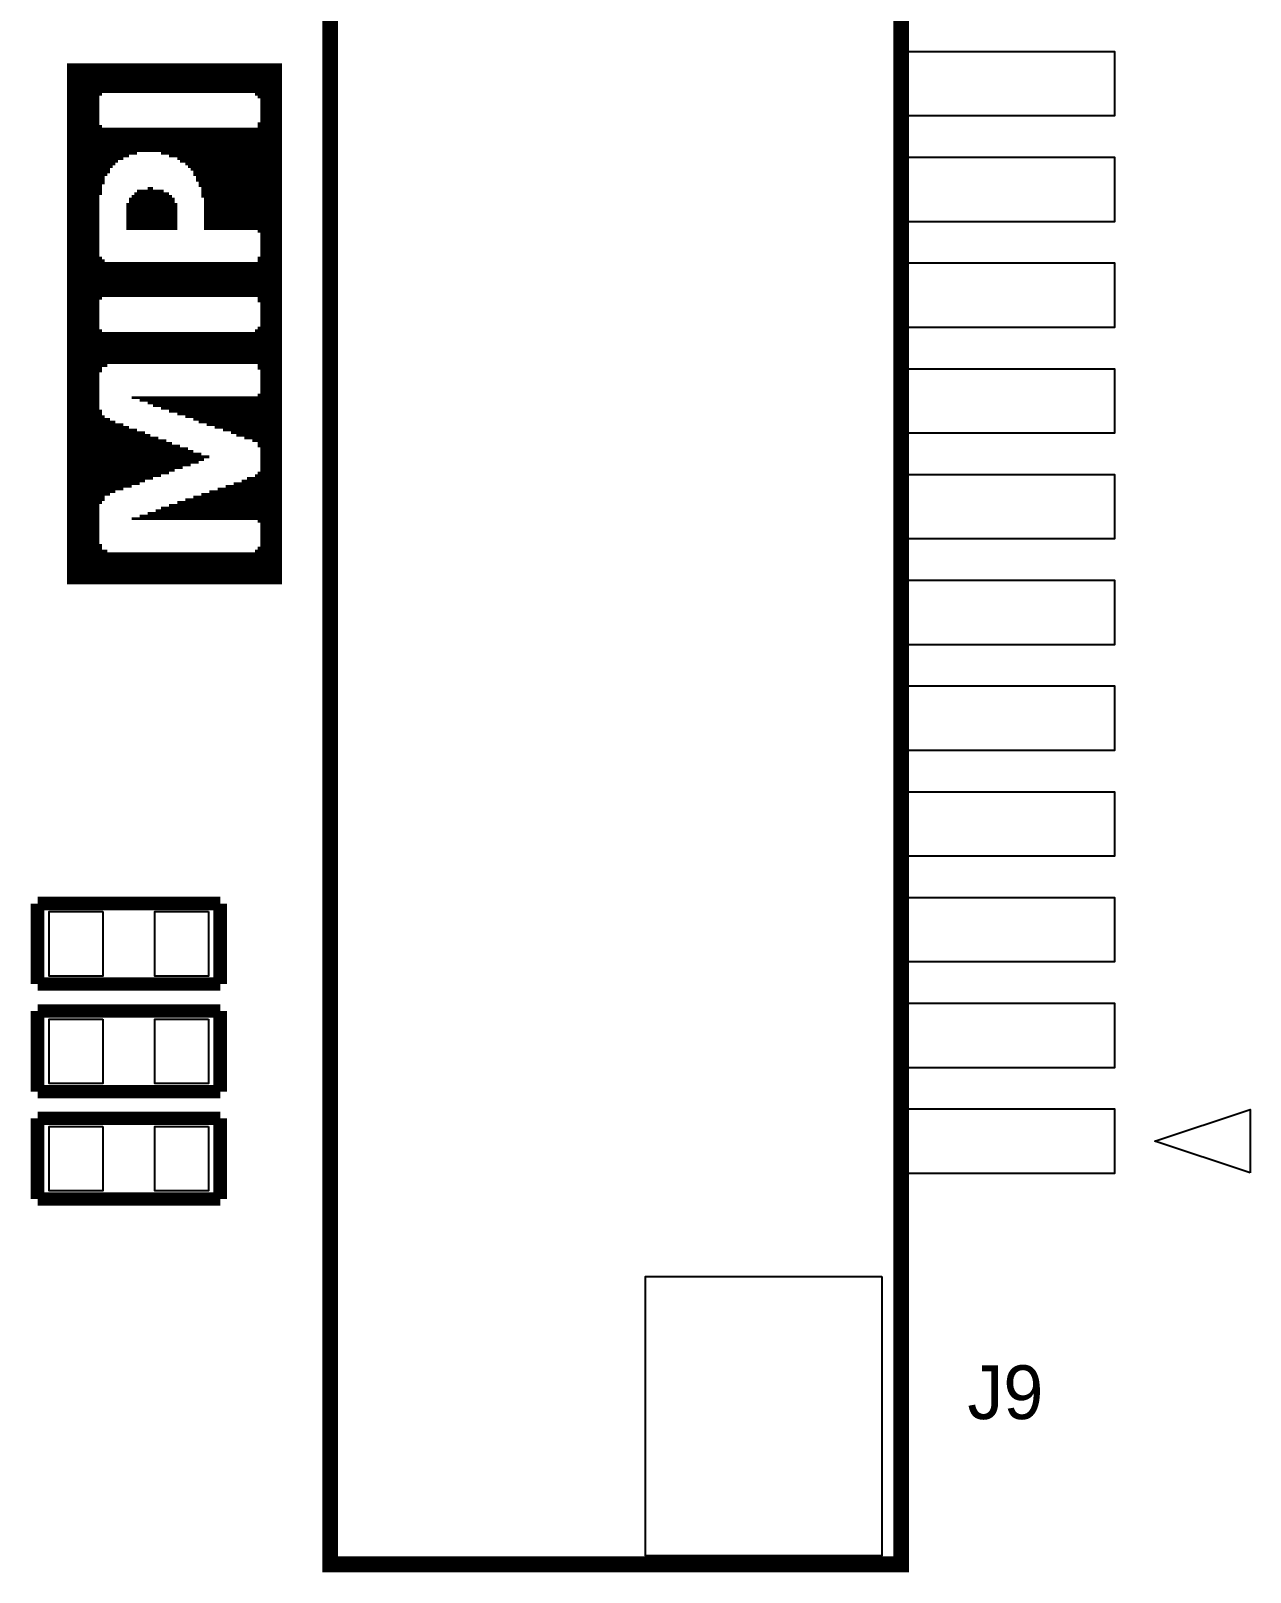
# Model space of a CAD drawing. Extents: x -41 to 160, y -9 to 129.
# Drawn here: x 23.96 to 35.5, y 39.78 to 54.35 of the extents above; entities that cross this region are included whole.
import ezdxf

# ---------------------------------------------------------------- set-up
doc = ezdxf.new("R2010")
doc.units = 0
for name, color, linetype in [('MA_PEN3', 7, 'CONTINUOUS'), ('PG_SILKSCREEN_TOP', 2, 'CONTINUOUS'), ('PIN_TOP', 1, 'CONTINUOUS'), ('RD_SILKSCREEN_TOP', 40, 'CONTINUOUS')]:
    doc.layers.add(name, color=color, linetype=linetype)

msp = doc.modelspace()

# ---------------------------------------------------------------- linework, layer by layer
at = {"layer": 'MA_PEN3', "const_width": 0.0254}
for points in [[(24.3205, 49.11852), (24.3205, 54.04612)], [(24.3459, 49.11852), (24.3459, 54.04612)], [(24.3713, 49.11852), (24.3713, 54.04612)], [(24.3967, 49.11852), (24.3967, 54.04612)], [(24.4221, 49.11852), (24.4221, 54.04612)], [(24.4475, 49.11852), (24.4475, 54.04612)], [(24.4729, 49.11852), (24.4729, 54.04612)], [(24.4983, 49.11852), (24.4983, 54.04612)], [(24.5237, 49.11852), (24.5237, 54.04612)], [(24.5491, 49.11852), (24.5491, 54.04612)], [(24.5745, 49.11852), (24.5745, 54.04612)], [(24.5999, 49.11852), (24.5999, 54.04612)], [(24.6253, 53.74132), (24.6253, 54.04612)], [(24.6507, 53.76672), (24.6507, 54.04612)], [(24.6761, 53.76672), (24.6761, 54.04612)], [(24.7015, 53.76672), (24.7015, 54.04612)], [(24.7269, 53.76672), (24.7269, 54.04612)], [(24.7523, 53.76672), (24.7523, 54.04612)], [(24.7777, 53.76672), (24.7777, 54.04612)], [(24.8031, 53.76672), (24.8031, 54.04612)], [(24.8285, 53.76672), (24.8285, 54.04612)], [(24.8539, 53.76672), (24.8539, 54.04612)], [(24.8793, 53.76672), (24.8793, 54.04612)], [(24.9047, 53.76672), (24.9047, 54.04612)], [(24.9301, 53.76672), (24.9301, 54.04612)], [(24.9555, 53.76672), (24.9555, 54.04612)], [(24.9809, 53.76672), (24.9809, 54.04612)], [(25.0063, 53.76672), (25.0063, 54.04612)], [(25.0317, 53.76672), (25.0317, 54.04612)], [(25.0571, 53.76672), (25.0571, 54.04612)], [(25.0825, 53.76672), (25.0825, 54.04612)], [(25.1079, 53.76672), (25.1079, 54.04612)], [(25.1333, 53.76672), (25.1333, 54.04612)], [(25.1587, 53.76672), (25.1587, 54.04612)], [(25.1841, 53.76672), (25.1841, 54.04612)], [(25.2095, 53.76672), (25.2095, 54.04612)], [(25.2349, 53.76672), (25.2349, 54.04612)], [(25.2603, 53.76672), (25.2603, 54.04612)], [(25.2857, 53.76672), (25.2857, 54.04612)], [(25.3111, 53.76672), (25.3111, 54.04612)], [(25.3365, 53.76672), (25.3365, 54.04612)], [(25.3619, 53.76672), (25.3619, 54.04612)], [(25.3873, 53.76672), (25.3873, 54.04612)], [(25.4127, 53.76672), (25.4127, 54.04612)], [(25.4381, 53.76672), (25.4381, 54.04612)], [(25.4635, 53.76672), (25.4635, 54.04612)], [(25.4889, 53.76672), (25.4889, 54.04612)], [(25.5143, 53.76672), (25.5143, 54.04612)], [(25.5397, 53.76672), (25.5397, 54.04612)], [(25.5651, 53.76672), (25.5651, 54.04612)], [(25.5905, 53.76672), (25.5905, 54.04612)], [(25.6159, 53.76672), (25.6159, 54.04612)], [(25.6413, 53.76672), (25.6413, 54.04612)], [(25.6667, 53.76672), (25.6667, 54.04612)], [(25.6921, 53.76672), (25.6921, 54.04612)], [(25.7175, 53.76672), (25.7175, 54.04612)], [(25.7429, 53.76672), (25.7429, 54.04612)], [(25.7683, 53.76672), (25.7683, 54.04612)], [(25.7937, 53.76672), (25.7937, 54.04612)], [(25.8191, 53.76672), (25.8191, 54.04612)], [(25.8445, 53.76672), (25.8445, 54.04612)], [(25.8699, 53.76672), (25.8699, 54.04612)], [(25.8953, 53.76672), (25.8953, 54.04612)], [(25.9207, 53.76672), (25.9207, 54.04612)], [(25.9461, 53.76672), (25.9461, 54.04612)], [(25.9715, 53.76672), (25.9715, 54.04612)], [(25.9969, 53.76672), (25.9969, 54.04612)], [(26.0223, 53.76672), (26.0223, 54.04612)], [(26.0477, 53.76672), (26.0477, 54.04612)], [(26.0731, 53.76672), (26.0731, 54.04612)], [(26.0985, 53.74132), (26.0985, 54.04612)], [(26.1239, 53.71592), (26.1239, 54.04612)], [(26.1493, 49.11852), (26.1493, 54.04612)], [(26.1747, 49.11852), (26.1747, 54.04612)], [(26.2001, 49.11852), (26.2001, 54.04612)], [(26.2255, 49.11852), (26.2255, 54.04612)], [(26.2509, 49.11852), (26.2509, 54.04612)], [(26.2763, 49.11852), (26.2763, 54.04612)], [(26.3017, 49.11852), (26.3017, 54.04612)], [(26.3271, 49.11852), (26.3271, 54.04612)], [(26.1239, 52.44592), (26.1239, 53.48732)], [(24.6253, 52.80152), (24.6253, 53.46192)], [(24.6507, 52.90312), (24.6507, 53.43652)], [(24.6761, 52.97932), (24.6761, 53.43652)], [(24.7015, 53.00472), (24.7015, 53.43652)], [(24.7269, 53.05552), (24.7269, 53.43652)], [(24.7523, 53.08092), (24.7523, 53.43652)], [(24.7777, 53.10632), (24.7777, 53.43652)], [(24.8031, 53.13172), (24.8031, 53.43652)], [(24.8285, 53.13172), (24.8285, 53.43652)], [(24.8539, 53.15712), (24.8539, 53.43652)], [(24.8793, 53.15712), (24.8793, 53.43652)], [(24.9047, 53.18252), (24.9047, 53.43652)], [(24.9301, 53.18252), (24.9301, 53.43652)], [(24.9555, 53.18252), (24.9555, 53.43652)], [(24.9809, 53.20792), (24.9809, 53.43652)], [(25.0063, 53.20792), (25.0063, 53.43652)], [(25.0317, 53.20792), (25.0317, 53.43652)], [(25.0571, 53.20792), (25.0571, 53.43652)], [(25.0825, 53.20792), (25.0825, 53.43652)], [(25.1079, 53.20792), (25.1079, 53.43652)], [(25.1333, 53.20792), (25.1333, 53.43652)], [(25.1587, 53.20792), (25.1587, 53.43652)], [(25.1841, 53.20792), (25.1841, 53.43652)], [(25.2095, 53.18252), (25.2095, 53.43652)], [(25.2349, 53.18252), (25.2349, 53.43652)], [(25.2603, 53.18252), (25.2603, 53.43652)], [(25.2857, 53.15712), (25.2857, 53.43652)], [(25.3111, 53.15712), (25.3111, 53.43652)], [(25.3365, 53.15712), (25.3365, 53.43652)], [(25.3619, 53.13172), (25.3619, 53.43652)], [(25.3873, 53.10632), (25.3873, 53.43652)], [(25.4127, 53.10632), (25.4127, 53.43652)], [(25.4381, 53.08092), (25.4381, 53.43652)], [(25.4635, 53.05552), (25.4635, 53.43652)], [(25.4889, 53.03012), (25.4889, 53.43652)], [(25.5143, 52.97932), (25.5143, 53.43652)], [(25.5397, 52.92852), (25.5397, 53.43652)], [(25.5651, 52.87772), (25.5651, 53.43652)], [(25.5905, 52.77612), (25.5905, 53.43652)], [(25.6159, 52.47132), (25.6159, 53.43652)], [(25.6413, 52.47132), (25.6413, 53.43652)], [(25.6667, 52.47132), (25.6667, 53.43652)], [(25.6921, 52.47132), (25.6921, 53.43652)], [(25.7175, 52.47132), (25.7175, 53.43652)], [(25.7429, 52.47132), (25.7429, 53.43652)], [(25.7683, 52.47132), (25.7683, 53.43652)], [(25.7937, 52.47132), (25.7937, 53.43652)], [(25.8191, 52.47132), (25.8191, 53.43652)], [(25.8445, 52.47132), (25.8445, 53.43652)], [(25.8699, 52.47132), (25.8699, 53.43652)], [(25.8953, 52.47132), (25.8953, 53.43652)], [(25.9207, 52.47132), (25.9207, 53.43652)], [(25.9461, 52.47132), (25.9461, 53.43652)], [(25.9715, 52.47132), (25.9715, 53.43652)], [(25.9969, 52.47132), (25.9969, 53.43652)], [(26.0223, 52.47132), (26.0223, 53.43652)], [(26.0477, 52.47132), (26.0477, 53.43652)], [(26.0731, 52.47132), (26.0731, 53.43652)], [(26.0985, 52.47132), (26.0985, 53.43652)], [(24.9047, 52.47132), (24.9047, 52.77612)], [(24.9301, 52.47132), (24.9301, 52.80152)], [(24.9555, 52.47132), (24.9555, 52.82692)], [(24.9809, 52.47132), (24.9809, 52.85232)], [(25.0063, 52.47132), (25.0063, 52.85232)], [(25.0317, 52.47132), (25.0317, 52.85232)], [(25.0571, 52.47132), (25.0571, 52.85232)], [(25.0825, 52.47132), (25.0825, 52.87772)], [(25.1079, 52.47132), (25.1079, 52.87772)], [(25.1333, 52.47132), (25.1333, 52.85232)], [(25.1587, 52.47132), (25.1587, 52.85232)], [(25.1841, 52.47132), (25.1841, 52.85232)], [(25.2095, 52.47132), (25.2095, 52.85232)], [(25.2349, 52.47132), (25.2349, 52.82692)], [(25.2603, 52.47132), (25.2603, 52.82692)], [(25.2857, 52.47132), (25.2857, 52.80152)], [(25.3111, 52.47132), (25.3111, 52.77612)], [(24.8793, 52.47132), (24.8793, 52.72532)], [(25.3365, 52.47132), (25.3365, 52.72532)], [(24.6253, 51.81092), (24.6253, 52.21732)], [(24.6507, 51.83632), (24.6507, 52.19192)], [(24.6761, 51.83632), (24.6761, 52.16652)], [(24.7015, 51.83632), (24.7015, 52.16652)], [(24.7269, 51.83632), (24.7269, 52.16652)], [(24.7523, 51.83632), (24.7523, 52.16652)], [(24.7777, 51.83632), (24.7777, 52.16652)], [(24.8031, 51.83632), (24.8031, 52.16652)], [(24.8285, 51.83632), (24.8285, 52.16652)], [(24.8539, 51.83632), (24.8539, 52.16652)], [(24.8793, 51.83632), (24.8793, 52.16652)], [(24.9047, 51.83632), (24.9047, 52.16652)], [(24.9301, 51.83632), (24.9301, 52.16652)], [(24.9555, 51.83632), (24.9555, 52.16652)], [(24.9809, 51.83632), (24.9809, 52.16652)], [(25.0063, 51.83632), (25.0063, 52.16652)], [(25.0317, 51.83632), (25.0317, 52.16652)], [(25.0571, 51.83632), (25.0571, 52.16652)], [(25.0825, 51.83632), (25.0825, 52.16652)], [(25.1079, 51.83632), (25.1079, 52.16652)], [(25.1333, 51.83632), (25.1333, 52.16652)], [(25.1587, 51.83632), (25.1587, 52.16652)], [(25.1841, 51.83632), (25.1841, 52.16652)], [(25.2095, 51.83632), (25.2095, 52.16652)], [(25.2349, 51.83632), (25.2349, 52.16652)], [(25.2603, 51.83632), (25.2603, 52.16652)], [(25.2857, 51.83632), (25.2857, 52.16652)], [(25.3111, 51.83632), (25.3111, 52.16652)], [(25.3365, 51.83632), (25.3365, 52.16652)], [(25.3619, 51.83632), (25.3619, 52.16652)], [(25.3873, 51.83632), (25.3873, 52.16652)], [(25.4127, 51.83632), (25.4127, 52.16652)], [(25.4381, 51.83632), (25.4381, 52.16652)], [(25.4635, 51.83632), (25.4635, 52.16652)], [(25.4889, 51.83632), (25.4889, 52.16652)], [(25.5143, 51.83632), (25.5143, 52.16652)], [(25.5397, 51.83632), (25.5397, 52.16652)], [(25.5651, 51.83632), (25.5651, 52.16652)], [(25.5905, 51.83632), (25.5905, 52.16652)], [(25.6159, 51.83632), (25.6159, 52.16652)], [(25.6413, 51.83632), (25.6413, 52.16652)], [(25.6667, 51.83632), (25.6667, 52.16652)], [(25.6921, 51.83632), (25.6921, 52.16652)], [(25.7175, 51.83632), (25.7175, 52.16652)], [(25.7429, 51.83632), (25.7429, 52.16652)], [(25.7683, 51.83632), (25.7683, 52.16652)], [(25.7937, 51.83632), (25.7937, 52.16652)], [(25.8191, 51.83632), (25.8191, 52.16652)], [(25.8445, 51.83632), (25.8445, 52.16652)], [(25.8699, 51.83632), (25.8699, 52.16652)], [(25.8953, 51.83632), (25.8953, 52.16652)], [(25.9207, 51.83632), (25.9207, 52.16652)], [(25.9461, 51.83632), (25.9461, 52.16652)], [(25.9715, 51.83632), (25.9715, 52.16652)], [(25.9969, 51.83632), (25.9969, 52.16652)], [(26.0223, 51.83632), (26.0223, 52.16652)], [(26.0477, 51.83632), (26.0477, 52.16652)], [(26.0731, 51.83632), (26.0731, 52.16652)], [(26.0985, 51.83632), (26.0985, 52.16652)], [(26.1239, 51.78552), (26.1239, 52.21732)], [(24.6253, 51.12512), (24.6253, 51.53152)], [(24.6507, 51.17592), (24.6507, 51.50612)], [(24.6761, 51.17592), (24.6761, 51.50612)], [(24.7015, 51.20132), (24.7015, 51.50612)], [(24.7269, 51.20132), (24.7269, 51.50612)], [(24.7523, 51.20132), (24.7523, 51.50612)], [(24.7777, 51.20132), (24.7777, 51.50612)], [(24.8031, 51.20132), (24.8031, 51.50612)], [(24.8285, 51.20132), (24.8285, 51.50612)], [(24.8539, 51.20132), (24.8539, 51.50612)], [(24.8793, 51.20132), (24.8793, 51.50612)], [(24.9047, 51.20132), (24.9047, 51.50612)], [(24.9301, 51.20132), (24.9301, 51.50612)], [(24.9555, 51.20132), (24.9555, 51.50612)], [(24.9809, 51.20132), (24.9809, 51.50612)], [(25.0063, 51.20132), (25.0063, 51.50612)], [(25.0317, 51.20132), (25.0317, 51.50612)], [(25.0571, 51.20132), (25.0571, 51.50612)], [(25.0825, 51.20132), (25.0825, 51.50612)], [(25.1079, 51.20132), (25.1079, 51.50612)], [(25.1333, 51.20132), (25.1333, 51.50612)], [(25.1587, 51.20132), (25.1587, 51.50612)], [(25.1841, 51.20132), (25.1841, 51.50612)], [(25.2095, 51.20132), (25.2095, 51.50612)], [(25.2349, 51.20132), (25.2349, 51.50612)], [(25.2603, 51.20132), (25.2603, 51.50612)], [(25.2857, 51.20132), (25.2857, 51.50612)], [(25.3111, 51.20132), (25.3111, 51.50612)], [(25.3365, 51.20132), (25.3365, 51.50612)], [(25.3619, 51.20132), (25.3619, 51.50612)], [(25.3873, 51.20132), (25.3873, 51.50612)], [(25.4127, 51.20132), (25.4127, 51.50612)], [(25.4381, 51.20132), (25.4381, 51.50612)], [(25.4635, 51.20132), (25.4635, 51.50612)], [(25.4889, 51.20132), (25.4889, 51.50612)], [(25.5143, 51.20132), (25.5143, 51.50612)], [(25.5397, 51.20132), (25.5397, 51.50612)], [(25.5651, 51.20132), (25.5651, 51.50612)], [(25.5905, 51.20132), (25.5905, 51.50612)], [(25.6159, 51.20132), (25.6159, 51.50612)], [(25.6413, 51.20132), (25.6413, 51.50612)], [(25.6667, 51.20132), (25.6667, 51.50612)], [(25.6921, 51.20132), (25.6921, 51.50612)], [(25.7175, 51.20132), (25.7175, 51.50612)], [(25.7429, 51.20132), (25.7429, 51.50612)], [(25.7683, 51.20132), (25.7683, 51.50612)], [(25.7937, 51.20132), (25.7937, 51.50612)], [(25.8191, 51.20132), (25.8191, 51.50612)], [(25.8445, 51.20132), (25.8445, 51.50612)], [(25.8699, 51.20132), (25.8699, 51.50612)], [(25.8953, 51.20132), (25.8953, 51.50612)], [(25.9207, 51.20132), (25.9207, 51.50612)], [(25.9461, 51.20132), (25.9461, 51.50612)], [(25.9715, 51.20132), (25.9715, 51.50612)], [(25.9969, 51.20132), (25.9969, 51.50612)], [(26.0223, 51.20132), (26.0223, 51.50612)], [(26.0477, 51.20132), (26.0477, 51.50612)], [(26.0731, 51.20132), (26.0731, 51.50612)], [(26.0985, 51.20132), (26.0985, 51.53152)], [(26.1239, 51.15052), (26.1239, 51.55692)], [(24.9301, 50.87112), (24.9301, 50.89652)], [(24.9555, 50.87112), (24.9555, 50.89652)], [(24.9809, 50.87112), (24.9809, 50.89652)], [(25.0063, 50.84572), (25.0063, 50.89652)], [(25.0317, 50.84572), (25.0317, 50.89652)], [(25.0571, 50.84572), (25.0571, 50.89652)], [(25.0825, 50.82032), (25.0825, 50.89652)], [(25.1079, 50.82032), (25.1079, 50.89652)], [(25.1333, 50.79492), (25.1333, 50.89652)], [(25.1587, 50.79492), (25.1587, 50.89652)], [(25.1841, 50.79492), (25.1841, 50.89652)], [(25.2095, 50.76952), (25.2095, 50.89652)], [(25.2349, 50.76952), (25.2349, 50.89652)], [(25.2603, 50.76952), (25.2603, 50.89652)], [(25.2857, 50.74412), (25.2857, 50.89652)], [(25.3111, 50.74412), (25.3111, 50.89652)], [(25.3365, 50.74412), (25.3365, 50.89652)], [(25.3619, 50.71872), (25.3619, 50.89652)], [(25.3873, 50.71872), (25.3873, 50.89652)], [(25.4127, 50.71872), (25.4127, 50.89652)], [(25.4381, 50.69332), (25.4381, 50.89652)], [(25.4635, 50.69332), (25.4635, 50.89652)], [(25.4889, 50.69332), (25.4889, 50.89652)], [(25.5143, 50.66792), (25.5143, 50.89652)], [(25.5397, 50.66792), (25.5397, 50.89652)], [(25.5651, 50.64252), (25.5651, 50.89652)], [(25.5905, 50.64252), (25.5905, 50.89652)], [(25.6159, 50.64252), (25.6159, 50.89652)], [(25.6413, 50.61712), (25.6413, 50.89652)], [(25.6667, 50.61712), (25.6667, 50.89652)], [(25.6921, 50.61712), (25.6921, 50.89652)], [(25.7175, 50.59172), (25.7175, 50.89652)], [(25.7429, 50.59172), (25.7429, 50.89652)], [(25.7683, 50.59172), (25.7683, 50.89652)], [(25.7937, 50.56632), (25.7937, 50.89652)], [(25.8191, 50.56632), (25.8191, 50.89652)], [(25.8445, 50.56632), (25.8445, 50.89652)], [(25.8699, 50.54092), (25.8699, 50.89652)], [(25.8953, 50.54092), (25.8953, 50.89652)], [(25.9207, 50.51552), (25.9207, 50.89652)], [(25.9461, 50.51552), (25.9461, 50.89652)], [(25.9715, 50.51552), (25.9715, 50.89652)], [(25.9969, 50.49012), (25.9969, 50.89652)], [(26.0223, 50.49012), (26.0223, 50.89652)], [(26.0477, 50.49012), (26.0477, 50.89652)], [(26.0731, 50.46472), (26.0731, 50.89652)], [(26.0985, 50.46472), (26.0985, 50.89652)], [(26.1239, 50.41392), (26.1239, 50.92192)], [(24.6253, 49.88052), (24.6253, 50.76952)], [(24.6507, 49.90592), (24.6507, 50.71872)], [(24.6761, 49.95672), (24.6761, 50.69332)], [(24.7015, 49.95672), (24.7015, 50.69332)], [(24.7269, 49.98212), (24.7269, 50.66792)], [(24.7523, 49.98212), (24.7523, 50.66792)], [(24.7777, 50.00752), (24.7777, 50.64252)], [(24.8031, 50.00752), (24.8031, 50.64252)], [(24.8285, 50.00752), (24.8285, 50.64252)], [(24.8539, 50.03292), (24.8539, 50.61712)], [(24.8793, 50.03292), (24.8793, 50.61712)], [(24.9047, 50.03292), (24.9047, 50.59172)], [(24.9301, 50.05832), (24.9301, 50.59172)], [(24.9555, 50.05832), (24.9555, 50.59172)], [(24.9809, 50.05832), (24.9809, 50.56632)], [(25.0063, 50.08372), (25.0063, 50.56632)], [(25.0317, 50.08372), (25.0317, 50.56632)], [(25.0571, 50.10912), (25.0571, 50.54092)], [(25.0825, 50.10912), (25.0825, 50.54092)], [(25.1079, 50.10912), (25.1079, 50.51552)], [(25.1333, 50.13452), (25.1333, 50.51552)], [(25.1587, 50.13452), (25.1587, 50.51552)], [(25.1841, 50.13452), (25.1841, 50.49012)], [(25.2095, 50.15992), (25.2095, 50.49012)], [(25.2349, 50.15992), (25.2349, 50.49012)], [(25.2603, 50.15992), (25.2603, 50.46472)], [(25.2857, 50.18532), (25.2857, 50.46472)], [(25.3111, 50.18532), (25.3111, 50.43932)], [(25.3365, 50.21072), (25.3365, 50.43932)], [(25.3619, 50.21072), (25.3619, 50.43932)], [(25.3873, 50.21072), (25.3873, 50.41392)], [(25.4127, 50.23612), (25.4127, 50.41392)], [(25.4381, 50.23612), (25.4381, 50.41392)], [(25.4635, 50.23612), (25.4635, 50.38852)], [(25.4889, 50.26152), (25.4889, 50.38852)], [(25.5143, 50.26152), (25.5143, 50.36312)], [(25.5397, 50.26152), (25.5397, 50.36312)], [(25.5651, 50.28692), (25.5651, 50.36312)], [(25.5905, 50.28692), (25.5905, 50.33772)], [(25.6159, 50.31232), (25.6159, 50.33772)], [(25.6413, 50.31232), (25.6413, 50.33772)], [(26.0223, 49.72812), (26.0223, 50.13452)], [(26.0477, 49.72812), (26.0477, 50.13452)], [(26.0731, 49.72812), (26.0731, 50.13452)], [(26.0985, 49.72812), (26.0985, 50.15992)], [(26.1239, 49.70272), (26.1239, 50.18532)], [(25.5905, 49.72812), (25.5905, 49.98212)], [(25.6159, 49.72812), (25.6159, 49.98212)], [(25.6413, 49.72812), (25.6413, 49.98212)], [(25.6667, 49.72812), (25.6667, 50.00752)], [(25.6921, 49.72812), (25.6921, 50.00752)], [(25.7175, 49.72812), (25.7175, 50.00752)], [(25.7429, 49.72812), (25.7429, 50.03292)], [(25.7683, 49.72812), (25.7683, 50.03292)], [(25.7937, 49.72812), (25.7937, 50.03292)], [(25.8191, 49.72812), (25.8191, 50.05832)], [(25.8445, 49.72812), (25.8445, 50.05832)], [(25.8699, 49.72812), (25.8699, 50.05832)], [(25.8953, 49.72812), (25.8953, 50.08372)], [(25.9207, 49.72812), (25.9207, 50.08372)], [(25.9461, 49.72812), (25.9461, 50.08372)], [(25.9715, 49.72812), (25.9715, 50.10912)], [(25.9969, 49.72812), (25.9969, 50.10912)], [(25.2095, 49.72812), (25.2095, 49.85512)], [(25.2349, 49.72812), (25.2349, 49.85512)], [(25.2603, 49.72812), (25.2603, 49.85512)], [(25.2857, 49.72812), (25.2857, 49.88052)], [(25.3111, 49.72812), (25.3111, 49.88052)], [(25.3365, 49.72812), (25.3365, 49.88052)], [(25.3619, 49.72812), (25.3619, 49.90592)], [(25.3873, 49.72812), (25.3873, 49.90592)], [(25.4127, 49.72812), (25.4127, 49.90592)], [(25.4381, 49.72812), (25.4381, 49.93132)], [(25.4635, 49.72812), (25.4635, 49.93132)], [(25.4889, 49.72812), (25.4889, 49.93132)], [(25.5143, 49.72812), (25.5143, 49.95672)], [(25.5397, 49.72812), (25.5397, 49.95672)], [(25.5651, 49.72812), (25.5651, 49.95672)], [(24.9301, 49.72812), (24.9301, 49.75352)], [(24.9555, 49.72812), (24.9555, 49.75352)], [(24.9809, 49.72812), (24.9809, 49.75352)], [(25.0063, 49.72812), (25.0063, 49.77892)], [(25.0317, 49.72812), (25.0317, 49.77892)], [(25.0571, 49.72812), (25.0571, 49.77892)], [(25.0825, 49.72812), (25.0825, 49.80432)], [(25.1079, 49.72812), (25.1079, 49.80432)], [(25.1333, 49.72812), (25.1333, 49.80432)], [(25.1587, 49.72812), (25.1587, 49.82972)], [(25.1841, 49.72812), (25.1841, 49.82972)], [(24.6253, 49.11852), (24.6253, 49.49952)], [(24.6507, 49.11852), (24.6507, 49.44872)], [(24.6761, 49.11852), (24.6761, 49.44872)], [(24.7015, 49.11852), (24.7015, 49.42332)], [(24.7269, 49.11852), (24.7269, 49.42332)], [(24.7523, 49.11852), (24.7523, 49.42332)], [(24.7777, 49.11852), (24.7777, 49.42332)], [(24.8031, 49.11852), (24.8031, 49.42332)], [(24.8285, 49.11852), (24.8285, 49.42332)], [(24.8539, 49.11852), (24.8539, 49.42332)], [(24.8793, 49.11852), (24.8793, 49.42332)], [(24.9047, 49.11852), (24.9047, 49.42332)], [(24.9301, 49.11852), (24.9301, 49.42332)], [(24.9555, 49.11852), (24.9555, 49.42332)], [(24.9809, 49.11852), (24.9809, 49.42332)], [(25.0063, 49.11852), (25.0063, 49.42332)], [(25.0317, 49.11852), (25.0317, 49.42332)], [(25.0571, 49.11852), (25.0571, 49.42332)], [(25.0825, 49.11852), (25.0825, 49.42332)], [(25.1079, 49.11852), (25.1079, 49.42332)], [(25.1333, 49.11852), (25.1333, 49.42332)], [(25.1587, 49.11852), (25.1587, 49.42332)], [(25.1841, 49.11852), (25.1841, 49.42332)], [(25.2095, 49.11852), (25.2095, 49.42332)], [(25.2349, 49.11852), (25.2349, 49.42332)], [(25.2603, 49.11852), (25.2603, 49.42332)], [(25.2857, 49.11852), (25.2857, 49.42332)], [(25.3111, 49.11852), (25.3111, 49.42332)], [(25.3365, 49.11852), (25.3365, 49.42332)], [(25.3619, 49.11852), (25.3619, 49.42332)], [(25.3873, 49.11852), (25.3873, 49.42332)], [(25.4127, 49.11852), (25.4127, 49.42332)], [(25.4381, 49.11852), (25.4381, 49.42332)], [(25.4635, 49.11852), (25.4635, 49.42332)], [(25.4889, 49.11852), (25.4889, 49.42332)], [(25.5143, 49.11852), (25.5143, 49.42332)], [(25.5397, 49.11852), (25.5397, 49.42332)], [(25.5651, 49.11852), (25.5651, 49.42332)], [(25.5905, 49.11852), (25.5905, 49.42332)], [(25.6159, 49.11852), (25.6159, 49.42332)], [(25.6413, 49.11852), (25.6413, 49.42332)], [(25.6667, 49.11852), (25.6667, 49.42332)], [(25.6921, 49.11852), (25.6921, 49.42332)], [(25.7175, 49.11852), (25.7175, 49.42332)], [(25.7429, 49.11852), (25.7429, 49.42332)], [(25.7683, 49.11852), (25.7683, 49.42332)], [(25.7937, 49.11852), (25.7937, 49.42332)], [(25.8191, 49.11852), (25.8191, 49.42332)], [(25.8445, 49.11852), (25.8445, 49.42332)], [(25.8699, 49.11852), (25.8699, 49.42332)], [(25.8953, 49.11852), (25.8953, 49.42332)], [(25.9207, 49.11852), (25.9207, 49.42332)], [(25.9461, 49.11852), (25.9461, 49.42332)], [(25.9715, 49.11852), (25.9715, 49.42332)], [(25.9969, 49.11852), (25.9969, 49.42332)], [(26.0223, 49.11852), (26.0223, 49.42332)], [(26.0477, 49.11852), (26.0477, 49.42332)], [(26.0731, 49.11852), (26.0731, 49.42332)], [(26.0985, 49.11852), (26.0985, 49.44872)], [(26.1239, 49.11852), (26.1239, 49.47412)]]:
    msp.add_lwpolyline(points, dxfattribs=at)
at = {"layer": 'PG_SILKSCREEN_TOP'}
for points, const_width in [([(32.195262, 61.853343), (26.795247, 61.853343), (26.795247, 39.853337), (32.195262, 39.853337), (32.195262, 61.853343)], 0.150012), ([(24.0284, 46.101), (24.0284, 45.339)], 0.127), ([(25.7556, 46.101), (24.0284, 46.101)], 0.127), ([(25.7556, 45.339), (25.7556, 46.101)], 0.127), ([(24.0284, 45.339), (25.7556, 45.339)], 0.127), ([(24.0284, 45.085), (24.0284, 44.323)], 0.127), ([(25.7556, 45.085), (24.0284, 45.085)], 0.127), ([(25.7556, 44.323), (25.7556, 45.085)], 0.127), ([(24.0284, 44.323), (25.7556, 44.323)], 0.127), ([(24.0284, 44.069), (24.0284, 43.307)], 0.127), ([(25.7556, 44.069), (24.0284, 44.069)], 0.127), ([(25.7556, 43.307), (25.7556, 44.069)], 0.127), ([(24.0284, 43.307), (25.7556, 43.307)], 0.127)]:
    msp.add_lwpolyline(points, dxfattribs=dict(at, const_width=const_width))
msp.add_lwpolyline([(35.495255, 43.553329), (34.595257, 43.853329), (35.495255, 44.153328)], close=True, dxfattribs=at)
at = {"layer": 'PIN_TOP'}
for points in [[(32.17926, 54.158134), (34.21126, 54.158134), (34.21126, 53.548534), (32.17926, 53.548534)], [(32.17926, 53.158136), (34.21126, 53.158136), (34.21126, 52.548536), (32.17926, 52.548536)], [(32.17926, 52.158138), (34.21126, 52.158138), (34.21126, 51.548538), (32.17926, 51.548538)], [(32.17926, 51.15814), (34.21126, 51.15814), (34.21126, 50.54854), (32.17926, 50.54854)], [(32.17926, 50.158142), (34.21126, 50.158142), (34.21126, 49.548542), (32.17926, 49.548542)], [(32.17926, 49.158144), (34.21126, 49.158144), (34.21126, 48.548544), (32.17926, 48.548544)], [(32.17926, 48.158146), (34.21126, 48.158146), (34.21126, 47.548546), (32.17926, 47.548546)], [(32.17926, 47.158148), (34.21126, 47.158148), (34.21126, 46.548548), (32.17926, 46.548548)], [(32.17926, 46.15815), (34.21126, 46.15815), (34.21126, 45.54855), (32.17926, 45.54855)], [(24.645899, 46.0248), (24.645899, 45.4152), (24.137899, 45.4152), (24.137899, 46.0248)], [(25.646101, 46.0248), (25.646101, 45.4152), (25.138101, 45.4152), (25.138101, 46.0248)], [(32.17926, 45.158152), (34.21126, 45.158152), (34.21126, 44.548552), (32.17926, 44.548552)], [(24.645899, 45.0088), (24.645899, 44.3992), (24.137899, 44.3992), (24.137899, 45.0088)], [(25.646101, 45.0088), (25.646101, 44.3992), (25.138101, 44.3992), (25.138101, 45.0088)], [(32.17926, 44.158129), (34.21126, 44.158129), (34.21126, 43.548529), (32.17926, 43.548529)], [(24.645899, 43.9928), (24.645899, 43.3832), (24.137899, 43.3832), (24.137899, 43.9928)], [(25.646101, 43.9928), (25.646101, 43.3832), (25.138101, 43.3832), (25.138101, 43.9928)], [(32.012865, 42.574134), (32.012865, 39.932534), (29.777665, 39.932534), (29.777665, 42.574134)]]:
    msp.add_lwpolyline(points, close=True, dxfattribs=at)

# ---------------------------------------------------------------- texts
at = {"layer": 'RD_SILKSCREEN_TOP'}
msp.add_text('J9', height=0.508, dxfattribs=at).set_placement((32.82188, 41.225876))

doc.saveas('drawing.dxf')
